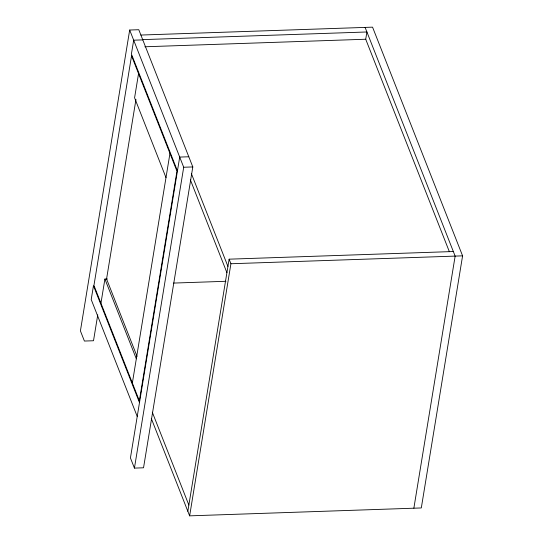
<?xml version="1.0" encoding="UTF-8"?>
<svg xmlns="http://www.w3.org/2000/svg" width="543" height="543" viewBox="0 0 543 543"><rect width="100%" height="100%" fill="white"/><g stroke="black" fill="none" stroke-linecap="round" stroke-linejoin="round"><path stroke-width="0.81" d="M188.801 156.771L179.699 157.076L130.429 457.946L134.433 468.107L143.535 467.795L192.806 166.932L138.784 29.716L129.682 30.028L80.412 330.891L84.409 341.052L93.511 340.746L97.754 314.838M100.944 303.232L104.908 279.027L107.392 278.946M138.546 73.61L134.583 97.815L165.995 177.609M135.967 99.43L106.564 278.973L137.053 356.412M132.356 383.025L169.959 153.397M134.433 468.107L183.704 167.244L129.682 30.028M187.837 511.275L229.119 259.174L453.344 251.524M140.881 35.051L372.552 27.15L462.588 255.848L421.307 507.949L189.636 515.85L230.918 263.749L229.119 259.174M365.677 39.49L366.905 31.976L142.68 39.625M413.861 508.2L455.143 256.099L365.106 27.401M142.782 39.877L133.68 40.189L131.413 54.022L177.432 170.909M144.879 46.773L365.717 39.239L449.366 251.708M183.704 167.244L192.806 166.932M230.918 263.749L462.588 255.848M173.495 283.079L225.956 281.288M191.374 173.577L227.931 266.437M190.355 179.801L226.906 272.661M104.908 279.027L136.32 358.814M152.298 412.198L188.855 505.051M151.28 418.422L189.636 515.85M139.49 402.614L93.471 285.72L91.21 299.553L137.23 416.447M131.549 55.82L93.946 285.448L139.361 400.809L176.964 171.188L131.549 55.82"/></g></svg>
